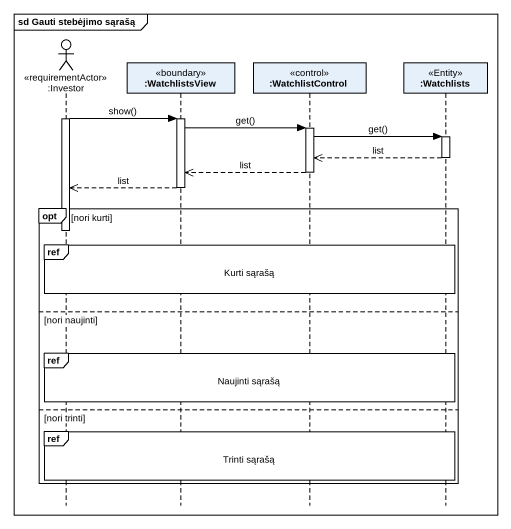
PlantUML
@startuml
mainframe sd Gauti stebėjimo sąrašą
hide footbox
actor ":Investor" as Investor <<requirementActor>>
participant ":WatchlistsView" as WatchlistsView <<boundary>>
participant ":WatchlistControl" as WatchlistControl <<control>>
participant ":Watchlists" as Watchlists <<Entity>>

activate Investor
Investor -> WatchlistsView : show()
activate WatchlistsView
WatchlistsView -> WatchlistControl : get()
activate WatchlistControl
WatchlistControl -> Watchlists : get()
activate Watchlists
Watchlists -->> WatchlistControl : list
deactivate Watchlists
WatchlistControl -->> WatchlistsView : list
deactivate WatchlistControl
WatchlistsView -->> Investor : list
deactivate WatchlistsView
opt nori kurti
  deactivate Investor
  ref over Investor, WatchlistsView, WatchlistControl, Watchlists : Kurti sąrašą
else nori naujinti
  ref over Investor, WatchlistsView, WatchlistControl, Watchlists : Naujinti sąrašą
else nori trinti
  ref over Investor, WatchlistsView, WatchlistControl, Watchlists : Trinti sąrašą
end
@enduml
